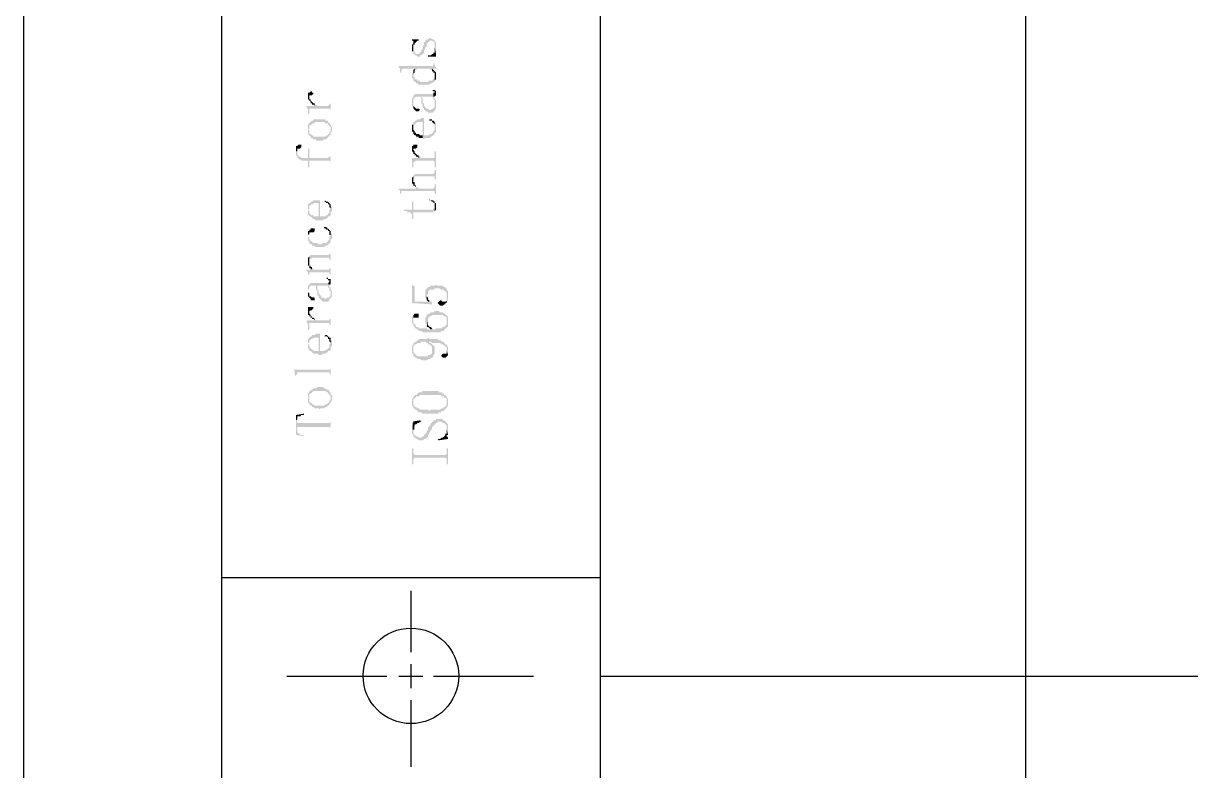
# Model space of a CAD drawing. Header units: millimetres. Extents: x 7018 to 13530, y 4187 to 5692.
# Drawn here: x 7512.01 to 7551.53, y 4643.66 to 4668.98 of the extents above; entities that cross this region are included whole.
import ezdxf

# ---------------------------------------------------------------- set-up
doc = ezdxf.new("R2010")
doc.units = ezdxf.units.MM

msp = doc.modelspace()

# ---------------------------------------------------------------- hatches: boundary and pattern name
at = {"transparency": 33554559}
for points in [[(7525.17, 4668.438), (7525.17, 4668.393), (7525.215, 4668.393), (7525.215, 4667.987), (7525.215, 4668.167), (7525.215, 4668.258), (7525.26, 4668.258), (7525.26, 4668.303), (7525.305, 4668.348), (7525.305, 4668.348), (7525.351, 4668.393), (7525.396, 4668.393), (7525.396, 4668.438)], [(7525.17, 4668.167), (7525.17, 4668.032), (7525.215, 4668.032), (7525.215, 4667.987), (7525.215, 4668.348), (7525.215, 4668.303), (7525.17, 4668.258)], [(7525.215, 4667.987), (7525.215, 4667.942), (7525.26, 4667.942), (7525.26, 4667.897), (7525.305, 4667.897), (7525.351, 4667.851), (7525.441, 4667.851), (7525.441, 4667.897), (7525.486, 4667.897), (7525.531, 4667.942), (7525.531, 4667.942), (7525.576, 4667.987), (7525.576, 4668.077), (7525.621, 4668.122), (7525.621, 4668.167), (7525.667, 4668.212), (7525.667, 4668.303), (7525.712, 4668.303), (7525.712, 4668.348), (7525.757, 4668.348), (7525.757, 4668.393), (7525.847, 4668.393), (7525.892, 4668.348), (7525.937, 4668.348), (7525.937, 4668.303), (7525.937, 4668.167), (7525.982, 4667.942), (7525.982, 4667.987), (7525.982, 4668.077), (7525.982, 4668.258), (7525.982, 4668.348), (7525.937, 4668.348), (7525.937, 4668.393), (7525.937, 4668.393), (7525.892, 4668.438), (7525.847, 4668.438), (7525.802, 4668.483), (7525.757, 4668.483), (7525.712, 4668.438), (7525.667, 4668.438), (7525.621, 4668.393), (7525.621, 4668.348), (7525.576, 4668.348), (7525.576, 4668.258), (7525.531, 4668.212), (7525.531, 4668.122), (7525.486, 4668.077), (7525.486, 4668.032), (7525.441, 4667.987), (7525.441, 4667.987), (7525.396, 4667.942), (7525.305, 4667.942), (7525.26, 4667.987), (7525.26, 4668.032), (7525.215, 4668.032), (7525.215, 4668.167)], [(7525.712, 4667.897), (7525.712, 4667.851), (7525.982, 4667.851), (7525.982, 4667.897), (7525.982, 4667.942), (7525.982, 4667.942), (7525.937, 4668.167), (7525.937, 4668.077), (7525.937, 4667.987), (7525.892, 4667.987), (7525.892, 4667.942), (7525.847, 4667.942), (7525.802, 4667.897), (7525.757, 4667.897)], [(7524.719, 4667.535), (7524.719, 4667.49), (7524.764, 4667.445), (7524.764, 4667.31), (7524.809, 4667.31), (7524.809, 4667.4), (7524.809, 4667.4), (7524.854, 4667.445), (7525.26, 4667.445), (7525.26, 4667.4), (7525.305, 4667.4), (7525.351, 4667.445), (7525.757, 4667.445), (7525.802, 4667.4), (7525.847, 4667.4), (7525.847, 4667.445), (7525.982, 4667.445), (7525.982, 4667.49), (7525.937, 4667.535), (7525.937, 4667.626), (7525.892, 4667.626), (7525.892, 4667.581), (7525.892, 4667.535), (7525.847, 4667.535)], [(7525.17, 4667.22), (7525.17, 4667.129), (7525.215, 4667.084), (7525.215, 4667.039), (7525.26, 4666.994), (7525.305, 4666.994), (7525.305, 4666.949), (7525.351, 4666.949), (7525.396, 4666.904), (7525.757, 4666.904), (7525.802, 4666.949), (7525.847, 4666.949), (7525.892, 4666.994), (7525.937, 4666.994), (7525.937, 4667.22), (7525.937, 4667.129), (7525.892, 4667.084), (7525.892, 4667.084), (7525.847, 4667.039), (7525.757, 4667.039), (7525.712, 4666.994), (7525.441, 4666.994), (7525.441, 4667.039), (7525.351, 4667.039), (7525.351, 4667.084), (7525.26, 4667.084), (7525.26, 4667.174), (7525.215, 4667.174), (7525.215, 4667.355), (7525.215, 4667.31), (7525.17, 4667.31), (7525.17, 4667.265)], [(7525.215, 4667.355), (7525.215, 4667.22), (7525.215, 4667.265), (7525.26, 4667.31), (7525.26, 4667.355), (7525.26, 4667.445), (7525.26, 4667.445), (7525.215, 4667.4)], [(7525.847, 4667.4), (7525.847, 4667.355), (7525.892, 4667.355), (7525.892, 4667.31), (7525.937, 4667.31), (7525.937, 4667.039), (7525.982, 4667.084), (7525.982, 4667.22), (7525.982, 4667.265), (7525.982, 4667.31), (7525.937, 4667.355), (7525.937, 4667.355), (7525.892, 4667.4), (7525.892, 4667.4), (7525.847, 4667.445)], [(7521.65, 4666.497), (7521.65, 4666.407), (7521.65, 4666.407), (7521.695, 4666.362), (7521.695, 4666.497), (7521.695, 4666.543), (7521.785, 4666.543), (7521.83, 4666.588), (7521.83, 4666.633), (7521.785, 4666.633), (7521.785, 4666.678), (7521.74, 4666.678), (7521.695, 4666.633), (7521.65, 4666.633), (7521.65, 4666.543)], [(7525.17, 4666.317), (7525.17, 4666.272), (7525.17, 4666.182), (7525.215, 4666.136), (7525.215, 4666.091), (7525.215, 4666.317), (7525.215, 4666.407), (7525.26, 4666.452), (7525.26, 4666.452), (7525.305, 4666.497), (7525.486, 4666.497), (7525.486, 4666.272), (7525.486, 4666.497), (7525.847, 4666.497), (7525.892, 4666.452), (7525.892, 4666.407), (7525.892, 4666.407), (7525.937, 4666.362), (7525.937, 4666.317), (7525.937, 4666.227), (7525.937, 4666.407), (7525.937, 4666.452), (7525.892, 4666.497), (7525.892, 4666.588), (7525.26, 4666.588), (7525.26, 4666.543), (7525.215, 4666.543), (7525.215, 4666.452), (7525.17, 4666.452), (7525.17, 4666.362)], [(7525.802, 4666.723), (7525.847, 4666.723), (7525.892, 4666.678), (7525.937, 4666.678), (7525.937, 4666.497), (7525.982, 4666.543), (7525.982, 4666.633), (7525.982, 4666.678), (7525.937, 4666.723), (7525.847, 4666.723)], [(7525.892, 4666.588), (7525.892, 4666.497), (7525.937, 4666.497), (7525.937, 4666.633), (7525.892, 4666.633)], [(7521.605, 4666.182), (7521.605, 4666.091), (7521.65, 4666.091), (7521.65, 4666.001), (7521.65, 4665.911), (7521.695, 4665.911), (7521.695, 4666.046), (7521.695, 4666.091), (7522.372, 4666.091), (7522.417, 4666.046), (7522.417, 4665.911), (7522.417, 4666.407), (7522.417, 4666.272), (7522.417, 4666.272), (7522.372, 4666.227), (7522.372, 4666.227), (7522.327, 4666.182), (7521.966, 4666.182), (7521.921, 4666.227), (7521.875, 4666.227), (7521.875, 4666.182)], [(7521.695, 4666.362), (7521.695, 4666.362), (7521.74, 4666.317), (7521.74, 4666.272), (7521.785, 4666.272), (7521.785, 4666.227), (7521.83, 4666.227), (7521.875, 4666.182), (7521.875, 4666.272), (7521.83, 4666.272), (7521.785, 4666.317), (7521.785, 4666.317), (7521.74, 4666.362), (7521.74, 4666.407), (7521.695, 4666.407), (7521.695, 4666.497)], [(7525.215, 4666.091), (7525.215, 4666.091), (7525.26, 4666.046), (7525.26, 4666.046), (7525.305, 4666.001), (7525.396, 4666.001), (7525.441, 4666.046), (7525.396, 4666.091), (7525.305, 4666.091), (7525.26, 4666.136), (7525.26, 4666.136), (7525.215, 4666.182), (7525.215, 4666.317)], [(7525.486, 4666.272), (7525.531, 4666.227), (7525.531, 4666.136), (7525.531, 4666.136), (7525.576, 4666.091), (7525.576, 4666.046), (7525.621, 4666.046), (7525.621, 4666.001), (7525.667, 4666.001), (7525.712, 4665.956), (7525.892, 4665.956), (7525.892, 4666.001), (7525.937, 4666.001), (7525.937, 4666.046), (7525.982, 4666.091), (7525.982, 4666.227), (7525.982, 4666.317), (7525.982, 4666.362), (7525.982, 4666.362), (7525.937, 4666.407), (7525.937, 4666.136), (7525.937, 4666.136), (7525.892, 4666.091), (7525.847, 4666.091), (7525.802, 4666.046), (7525.757, 4666.046), (7525.712, 4666.091), (7525.667, 4666.091), (7525.621, 4666.136), (7525.621, 4666.136), (7525.576, 4666.182), (7525.576, 4666.272), (7525.531, 4666.272), (7525.531, 4666.452), (7525.486, 4666.497)], [(7521.65, 4665.55), (7521.65, 4665.369), (7521.65, 4665.369), (7521.695, 4665.414), (7521.695, 4665.459), (7521.695, 4665.505), (7521.74, 4665.55), (7521.785, 4665.55), (7521.785, 4665.595), (7521.875, 4665.595), (7521.875, 4665.64), (7522.191, 4665.64), (7522.236, 4665.595), (7522.327, 4665.595), (7522.327, 4665.55), (7522.327, 4665.55), (7522.372, 4665.505), (7522.372, 4665.505), (7522.417, 4665.459), (7522.417, 4665.189), (7522.417, 4665.279), (7522.462, 4665.324), (7522.462, 4665.414), (7522.462, 4665.459), (7522.417, 4665.505), (7522.417, 4665.55), (7522.417, 4665.55), (7522.372, 4665.595), (7522.372, 4665.595), (7522.327, 4665.64), (7522.327, 4665.685), (7522.236, 4665.685), (7522.236, 4665.73), (7521.83, 4665.73), (7521.83, 4665.685), (7521.785, 4665.685), (7521.74, 4665.64), (7521.74, 4665.64), (7521.695, 4665.595), (7521.695, 4665.595)], [(7525.215, 4665.55), (7525.215, 4665.459), (7525.215, 4665.505), (7525.215, 4665.505), (7525.26, 4665.55), (7525.26, 4665.55), (7525.305, 4665.595), (7525.305, 4665.595), (7525.351, 4665.64), (7525.531, 4665.64), (7525.531, 4665.098), (7525.576, 4665.053), (7525.576, 4665.053), (7525.621, 4665.098), (7525.802, 4665.098), (7525.802, 4665.143), (7525.847, 4665.143), (7525.892, 4665.189), (7525.892, 4665.189), (7525.937, 4665.234), (7525.937, 4665.279), (7525.982, 4665.279), (7525.982, 4665.459), (7525.982, 4665.55), (7525.982, 4665.595), (7525.937, 4665.64), (7525.937, 4665.459), (7525.937, 4665.369), (7525.937, 4665.369), (7525.892, 4665.324), (7525.892, 4665.279), (7525.847, 4665.279), (7525.847, 4665.234), (7525.757, 4665.234), (7525.757, 4665.189), (7525.576, 4665.189), (7525.576, 4665.775), (7525.486, 4665.775), (7525.441, 4665.73), (7525.351, 4665.73), (7525.305, 4665.685), (7525.26, 4665.685), (7525.26, 4665.64), (7525.215, 4665.64), (7525.215, 4665.595)], [(7525.757, 4665.73), (7525.757, 4665.685), (7525.847, 4665.685), (7525.847, 4665.64), (7525.892, 4665.595), (7525.892, 4665.595), (7525.937, 4665.55), (7525.937, 4665.459), (7525.937, 4665.64), (7525.937, 4665.64), (7525.892, 4665.685), (7525.847, 4665.685), (7525.847, 4665.73)], [(7521.65, 4665.369), (7521.65, 4665.234), (7521.65, 4665.234), (7521.695, 4665.189), (7521.695, 4665.189), (7521.74, 4665.143), (7521.74, 4665.098), (7521.785, 4665.098), (7521.83, 4665.053), (7521.921, 4665.053), (7521.921, 4665.008), (7522.146, 4665.008), (7522.191, 4665.053), (7522.282, 4665.053), (7522.282, 4665.098), (7522.327, 4665.098), (7522.327, 4665.143), (7522.372, 4665.143), (7522.372, 4665.189), (7522.417, 4665.189), (7522.417, 4665.369), (7522.417, 4665.324), (7522.372, 4665.279), (7522.372, 4665.234), (7522.327, 4665.234), (7522.327, 4665.189), (7522.282, 4665.189), (7522.236, 4665.143), (7521.83, 4665.143), (7521.83, 4665.189), (7521.785, 4665.189), (7521.74, 4665.234), (7521.695, 4665.234), (7521.695, 4665.369), (7521.65, 4665.369), (7521.65, 4665.55), (7521.65, 4665.505), (7521.65, 4665.414)], [(7525.17, 4665.414), (7525.17, 4665.324), (7525.215, 4665.279), (7525.215, 4665.234), (7525.26, 4665.189), (7525.305, 4665.189), (7525.305, 4665.143), (7525.396, 4665.143), (7525.396, 4665.098), (7525.531, 4665.098), (7525.531, 4665.189), (7525.441, 4665.189), (7525.396, 4665.234), (7525.305, 4665.234), (7525.305, 4665.279), (7525.26, 4665.279), (7525.26, 4665.324), (7525.26, 4665.324), (7525.215, 4665.369), (7525.215, 4665.55), (7525.17, 4665.55), (7525.17, 4665.459)], [(7521.244, 4664.828), (7521.244, 4664.647), (7521.289, 4664.647), (7521.289, 4664.737), (7521.379, 4664.737), (7521.424, 4664.782), (7521.424, 4664.873), (7521.334, 4664.873), (7521.289, 4664.828)], [(7521.244, 4664.647), (7521.244, 4664.512), (7521.244, 4664.512), (7521.289, 4664.466), (7521.289, 4664.421), (7521.334, 4664.421), (7521.334, 4664.376), (7521.379, 4664.376), (7521.424, 4664.331), (7521.65, 4664.331), (7521.65, 4664.105), (7521.695, 4664.105), (7521.695, 4664.331), (7522.372, 4664.331), (7522.417, 4664.286), (7522.417, 4664.151), (7522.417, 4664.692), (7522.417, 4664.466), (7522.372, 4664.466), (7522.327, 4664.421), (7521.695, 4664.421), (7521.695, 4664.737), (7521.65, 4664.737), (7521.65, 4664.421), (7521.424, 4664.421), (7521.379, 4664.466), (7521.334, 4664.466), (7521.334, 4664.512), (7521.289, 4664.512), (7521.289, 4664.602), (7521.244, 4664.647), (7521.244, 4664.828), (7521.244, 4664.737), (7521.244, 4664.692)], [(7525.17, 4664.737), (7525.17, 4664.647), (7525.17, 4664.647), (7525.215, 4664.602), (7525.215, 4664.557), (7525.215, 4664.737), (7525.305, 4664.737), (7525.351, 4664.782), (7525.351, 4664.828), (7525.351, 4664.873), (7525.215, 4664.873), (7525.215, 4664.828), (7525.17, 4664.828), (7525.17, 4664.782)], [(7525.17, 4664.421), (7525.17, 4664.376), (7525.17, 4664.286), (7525.17, 4664.105), (7525.215, 4664.105), (7525.215, 4664.286), (7525.26, 4664.286), (7525.305, 4664.331), (7525.892, 4664.331), (7525.937, 4664.286), (7525.937, 4664.105), (7525.982, 4664.105), (7525.982, 4664.647), (7525.937, 4664.647), (7525.937, 4664.466), (7525.937, 4664.421), (7525.486, 4664.421), (7525.441, 4664.466), (7525.396, 4664.421)], [(7525.215, 4664.557), (7525.26, 4664.557), (7525.26, 4664.512), (7525.305, 4664.512), (7525.305, 4664.466), (7525.351, 4664.466), (7525.396, 4664.421), (7525.396, 4664.421), (7525.441, 4664.466), (7525.396, 4664.466), (7525.396, 4664.512), (7525.351, 4664.512), (7525.305, 4664.557), (7525.305, 4664.557), (7525.26, 4664.602), (7525.26, 4664.647), (7525.215, 4664.692), (7525.215, 4664.692)], [(7525.17, 4663.654), (7525.17, 4663.564), (7525.215, 4663.519), (7525.215, 4663.474), (7525.26, 4663.474), (7525.305, 4663.428), (7525.305, 4663.383), (7525.305, 4663.474), (7525.26, 4663.519), (7525.26, 4663.609), (7525.215, 4663.609), (7525.215, 4663.835), (7525.215, 4663.79), (7525.17, 4663.744), (7525.17, 4663.699)], [(7525.215, 4663.835), (7525.215, 4663.654), (7525.215, 4663.699), (7525.26, 4663.744), (7525.26, 4663.79), (7525.937, 4663.79), (7525.937, 4663.699), (7525.982, 4663.699), (7525.982, 4664.015), (7525.937, 4664.015), (7525.937, 4663.925), (7525.937, 4663.925), (7525.892, 4663.88), (7525.26, 4663.88), (7525.26, 4663.835)], [(7524.719, 4663.383), (7524.719, 4663.338), (7524.764, 4663.338), (7524.764, 4663.293), (7524.764, 4663.203), (7524.809, 4663.203), (7524.809, 4663.248), (7524.809, 4663.293), (7525.937, 4663.293), (7525.937, 4663.203), (7525.982, 4663.203), (7525.982, 4663.519), (7525.937, 4663.519), (7525.937, 4663.428), (7525.937, 4663.428), (7525.892, 4663.383), (7525.396, 4663.383), (7525.351, 4663.428), (7525.305, 4663.428), (7525.305, 4663.383)], [(7521.65, 4662.797), (7521.65, 4662.661), (7521.65, 4662.661), (7521.695, 4662.706), (7521.695, 4662.797), (7521.74, 4662.797), (7521.74, 4662.842), (7521.83, 4662.842), (7521.83, 4662.887), (7522.011, 4662.887), (7522.011, 4662.3), (7522.146, 4662.3), (7522.191, 4662.345), (7522.282, 4662.345), (7522.282, 4662.39), (7522.327, 4662.39), (7522.327, 4662.436), (7522.372, 4662.436), (7522.417, 4662.481), (7522.417, 4662.526), (7522.417, 4662.571), (7522.462, 4662.616), (7522.462, 4662.661), (7522.462, 4662.751), (7522.462, 4662.751), (7522.417, 4662.797), (7522.417, 4662.842), (7522.417, 4662.706), (7522.417, 4662.706), (7522.372, 4662.661), (7522.372, 4662.571), (7522.372, 4662.571), (7522.327, 4662.526), (7522.327, 4662.481), (7522.282, 4662.481), (7522.236, 4662.436), (7522.056, 4662.436), (7522.056, 4662.977), (7521.83, 4662.977), (7521.785, 4662.932), (7521.74, 4662.932), (7521.74, 4662.887), (7521.695, 4662.887), (7521.65, 4662.842)], [(7522.191, 4662.932), (7522.236, 4662.932), (7522.282, 4662.887), (7522.327, 4662.887), (7522.327, 4662.842), (7522.372, 4662.842), (7522.372, 4662.751), (7522.372, 4662.751), (7522.417, 4662.706), (7522.417, 4662.842), (7522.372, 4662.887), (7522.327, 4662.932), (7522.282, 4662.932), (7522.236, 4662.977), (7522.236, 4662.977)], [(7525.757, 4662.977), (7525.802, 4662.977), (7525.847, 4662.932), (7525.892, 4662.932), (7525.892, 4662.887), (7525.937, 4662.887), (7525.937, 4662.616), (7525.982, 4662.661), (7525.982, 4662.751), (7525.982, 4662.797), (7525.982, 4662.887), (7525.937, 4662.887), (7525.937, 4662.932), (7525.937, 4662.932), (7525.892, 4662.977), (7525.802, 4662.977), (7525.757, 4663.022)], [(7521.65, 4662.661), (7521.65, 4662.616), (7521.65, 4662.481), (7521.695, 4662.481), (7521.695, 4662.436), (7521.74, 4662.436), (7521.785, 4662.39), (7521.785, 4662.39), (7521.83, 4662.345), (7521.875, 4662.345), (7521.921, 4662.3), (7522.011, 4662.3), (7522.011, 4662.436), (7521.83, 4662.436), (7521.83, 4662.481), (7521.74, 4662.481), (7521.74, 4662.526), (7521.695, 4662.526), (7521.695, 4662.616), (7521.695, 4662.616), (7521.65, 4662.661), (7521.65, 4662.797), (7521.65, 4662.751), (7521.65, 4662.706)], [(7524.899, 4662.661), (7524.899, 4662.616), (7524.99, 4662.616), (7525.035, 4662.571), (7525.125, 4662.571), (7525.125, 4662.526), (7525.17, 4662.526), (7525.17, 4662.345), (7525.215, 4662.345), (7525.215, 4662.571), (7525.892, 4662.571), (7525.892, 4662.616), (7525.937, 4662.616), (7525.937, 4662.797), (7525.937, 4662.706), (7525.892, 4662.706), (7525.892, 4662.661), (7525.215, 4662.661), (7525.215, 4662.932), (7525.17, 4662.932), (7525.17, 4662.661)], [(7521.65, 4661.759), (7521.65, 4661.623), (7521.65, 4661.804), (7521.695, 4661.849), (7521.695, 4661.894), (7521.83, 4661.894), (7521.875, 4661.939), (7521.875, 4661.984), (7521.875, 4662.029), (7521.74, 4662.029), (7521.74, 4661.984), (7521.695, 4661.984), (7521.695, 4661.939), (7521.65, 4661.939), (7521.65, 4661.804)], [(7521.65, 4661.623), (7521.695, 4661.578), (7521.695, 4661.533), (7521.695, 4661.533), (7521.74, 4661.488), (7521.785, 4661.488), (7521.785, 4661.443), (7521.875, 4661.443), (7521.875, 4661.398), (7522.191, 4661.398), (7522.236, 4661.443), (7522.282, 4661.443), (7522.327, 4661.488), (7522.372, 4661.488), (7522.372, 4661.533), (7522.417, 4661.578), (7522.417, 4661.668), (7522.462, 4661.668), (7522.462, 4661.804), (7522.462, 4661.849), (7522.417, 4661.894), (7522.417, 4661.939), (7522.417, 4661.804), (7522.417, 4661.804), (7522.372, 4661.759), (7522.372, 4661.623), (7522.327, 4661.623), (7522.327, 4661.578), (7522.282, 4661.578), (7522.282, 4661.533), (7522.146, 4661.533), (7522.101, 4661.488), (7522.011, 4661.488), (7521.966, 4661.533), (7521.83, 4661.533), (7521.785, 4661.578), (7521.785, 4661.578), (7521.74, 4661.623), (7521.695, 4661.623), (7521.695, 4661.713), (7521.695, 4661.713), (7521.65, 4661.759)], [(7522.191, 4662.029), (7522.236, 4662.029), (7522.282, 4661.984), (7522.327, 4661.984), (7522.327, 4661.939), (7522.372, 4661.939), (7522.372, 4661.804), (7522.417, 4661.804), (7522.417, 4661.939), (7522.372, 4661.984), (7522.372, 4661.984), (7522.327, 4662.029), (7522.282, 4662.029), (7522.282, 4662.074), (7522.191, 4662.074)], [(7521.65, 4660.901), (7521.65, 4660.811), (7521.65, 4660.766), (7521.695, 4660.766), (7521.695, 4660.675), (7521.74, 4660.675), (7521.785, 4660.63), (7521.785, 4660.721), (7521.74, 4660.721), (7521.74, 4660.766), (7521.695, 4660.766), (7521.695, 4661.082), (7521.65, 4661.036), (7521.65, 4660.991), (7521.65, 4660.946)], [(7521.695, 4661.082), (7521.695, 4660.901), (7521.695, 4660.991), (7521.74, 4660.991), (7521.785, 4661.036), (7522.372, 4661.036), (7522.372, 4660.991), (7522.417, 4660.946), (7522.417, 4661.217), (7522.417, 4661.172), (7522.372, 4661.172), (7522.372, 4661.127), (7521.74, 4661.127), (7521.695, 4661.082)], [(7521.605, 4660.63), (7521.605, 4660.585), (7521.65, 4660.54), (7521.65, 4660.45), (7521.695, 4660.45), (7521.695, 4660.54), (7522.372, 4660.54), (7522.372, 4660.495), (7522.417, 4660.45), (7522.417, 4660.721), (7522.417, 4660.675), (7522.372, 4660.675), (7522.372, 4660.63), (7521.83, 4660.63), (7521.83, 4660.675), (7521.785, 4660.675), (7521.785, 4660.63)], [(7522.282, 4660.359), (7522.282, 4660.314), (7522.327, 4660.314), (7522.327, 4660.269), (7522.372, 4660.269), (7522.372, 4660.134), (7522.417, 4660.134), (7522.417, 4660.269), (7522.417, 4660.314), (7522.327, 4660.314), (7522.327, 4660.359)], [(7522.327, 4660.179), (7522.372, 4660.089), (7522.372, 4660.224), (7522.372, 4660.224)], [(7521.65, 4659.908), (7521.65, 4659.863), (7521.65, 4659.728), (7521.65, 4659.953), (7521.695, 4659.998), (7521.695, 4660.044), (7521.695, 4660.044), (7521.74, 4660.089), (7521.921, 4660.089), (7521.921, 4659.953), (7521.966, 4659.908), (7521.966, 4659.863), (7521.966, 4660.089), (7522.327, 4660.089), (7522.327, 4660.044), (7522.372, 4659.998), (7522.372, 4659.908), (7522.417, 4659.908), (7522.417, 4659.818), (7522.417, 4660.044), (7522.372, 4660.044), (7522.372, 4660.089), (7522.327, 4660.179), (7521.74, 4660.179), (7521.695, 4660.134), (7521.695, 4660.134), (7521.65, 4660.089), (7521.65, 4660.044), (7521.65, 4659.953)], [(7521.65, 4659.728), (7521.695, 4659.682), (7521.695, 4659.682), (7521.74, 4659.637), (7521.74, 4659.592), (7521.875, 4659.592), (7521.875, 4659.682), (7521.83, 4659.682), (7521.83, 4659.728), (7521.785, 4659.682), (7521.785, 4659.682), (7521.74, 4659.728), (7521.695, 4659.728), (7521.695, 4659.773), (7521.695, 4659.818), (7521.65, 4659.863), (7521.65, 4659.908)], [(7521.966, 4659.863), (7521.966, 4659.773), (7522.011, 4659.728), (7522.011, 4659.682), (7522.011, 4659.682), (7522.056, 4659.637), (7522.056, 4659.637), (7522.101, 4659.592), (7522.101, 4659.592), (7522.146, 4659.547), (7522.327, 4659.547), (7522.372, 4659.592), (7522.372, 4659.637), (7522.417, 4659.637), (7522.417, 4659.682), (7522.417, 4659.682), (7522.462, 4659.728), (7522.462, 4659.818), (7522.462, 4659.908), (7522.417, 4659.953), (7522.417, 4659.998), (7522.417, 4659.728), (7522.372, 4659.728), (7522.372, 4659.682), (7522.282, 4659.682), (7522.236, 4659.637), (7522.191, 4659.682), (7522.101, 4659.682), (7522.101, 4659.728), (7522.056, 4659.773), (7522.056, 4659.773), (7522.011, 4659.818), (7522.011, 4659.863), (7522.011, 4659.908), (7521.966, 4659.953), (7521.966, 4660.089)], [(7525.17, 4660.089), (7525.17, 4659.502), (7525.847, 4659.457), (7525.847, 4659.547), (7525.802, 4659.547), (7525.757, 4659.592), (7525.757, 4659.547), (7525.26, 4659.547), (7525.26, 4660.089)], [(7525.621, 4659.818), (7525.621, 4659.682), (7525.621, 4659.682), (7525.667, 4659.637), (7525.667, 4659.592), (7525.667, 4659.773), (7525.667, 4659.773), (7525.712, 4659.818), (7525.712, 4659.908), (7525.757, 4659.908), (7525.757, 4659.953), (7525.892, 4659.953), (7525.937, 4659.998), (7526.118, 4659.998), (7526.163, 4659.953), (7526.253, 4659.953), (7526.253, 4659.908), (7526.298, 4659.908), (7526.343, 4659.863), (7526.343, 4659.592), (7526.389, 4659.592), (7526.389, 4659.728), (7526.389, 4659.908), (7526.389, 4659.908), (7526.343, 4659.953), (7526.343, 4659.998), (7526.298, 4659.998), (7526.298, 4660.044), (7526.253, 4660.044), (7526.208, 4660.089), (7526.028, 4660.089), (7525.982, 4660.134), (7525.982, 4660.134), (7525.937, 4660.089), (7525.802, 4660.089), (7525.757, 4660.044), (7525.712, 4660.044), (7525.667, 4659.998), (7525.667, 4659.953), (7525.621, 4659.953), (7525.621, 4659.863), (7525.621, 4659.863)], [(7525.667, 4659.592), (7525.667, 4659.592), (7525.712, 4659.547), (7525.757, 4659.547), (7525.757, 4659.592), (7525.757, 4659.592), (7525.712, 4659.637), (7525.712, 4659.682), (7525.712, 4659.682), (7525.667, 4659.728), (7525.667, 4659.773)], [(7526.028, 4659.502), (7526.028, 4659.502), (7526.073, 4659.457), (7526.073, 4659.457), (7526.118, 4659.412), (7526.208, 4659.412), (7526.253, 4659.457), (7526.298, 4659.457), (7526.298, 4659.502), (7526.343, 4659.502), (7526.343, 4659.728), (7526.343, 4659.592), (7526.343, 4659.592), (7526.298, 4659.547), (7526.208, 4659.547), (7526.163, 4659.592), (7526.118, 4659.592), (7526.073, 4659.547), (7526.073, 4659.547)], [(7521.605, 4658.915), (7521.605, 4658.825), (7521.65, 4658.78), (7521.65, 4658.69), (7521.65, 4658.599), (7521.695, 4658.599), (7521.695, 4658.825), (7522.372, 4658.825), (7522.372, 4658.78), (7522.417, 4658.735), (7522.417, 4658.599), (7522.417, 4659.141), (7522.417, 4658.96), (7522.372, 4658.96), (7522.372, 4658.915), (7521.921, 4658.915), (7521.875, 4658.96), (7521.875, 4658.915)], [(7521.65, 4659.231), (7521.65, 4659.096), (7521.695, 4659.096), (7521.695, 4659.231), (7521.695, 4659.231), (7521.74, 4659.276), (7521.74, 4659.231), (7521.785, 4659.276), (7521.785, 4659.276), (7521.83, 4659.321), (7521.83, 4659.367), (7521.65, 4659.367), (7521.65, 4659.276)], [(7521.695, 4659.096), (7521.695, 4659.051), (7521.74, 4659.051), (7521.74, 4659.005), (7521.785, 4659.005), (7521.785, 4658.96), (7521.83, 4658.96), (7521.875, 4658.915), (7521.875, 4658.96), (7521.875, 4658.96), (7521.83, 4659.005), (7521.785, 4659.005), (7521.785, 4659.051), (7521.74, 4659.051), (7521.74, 4659.096), (7521.74, 4659.096), (7521.695, 4659.141), (7521.695, 4659.186), (7521.695, 4659.186)], [(7525.17, 4658.915), (7525.17, 4658.825), (7525.17, 4658.825), (7525.215, 4658.78), (7525.215, 4658.735), (7525.215, 4658.735), (7525.26, 4658.69), (7525.26, 4658.644), (7525.305, 4658.644), (7525.351, 4658.599), (7525.396, 4658.599), (7525.396, 4658.554), (7525.486, 4658.554), (7525.531, 4658.509), (7526.118, 4658.509), (7526.163, 4658.554), (7526.253, 4658.554), (7526.253, 4658.599), (7526.253, 4658.599), (7526.298, 4658.644), (7526.343, 4658.644), (7526.343, 4658.69), (7526.389, 4658.69), (7526.343, 4658.87), (7526.343, 4658.78), (7526.343, 4658.78), (7526.298, 4658.735), (7526.298, 4658.735), (7526.253, 4658.69), (7526.208, 4658.69), (7526.163, 4658.644), (7525.982, 4658.644), (7525.937, 4658.599), (7525.892, 4658.599), (7525.847, 4658.644), (7525.847, 4658.644), (7525.802, 4658.599), (7525.712, 4658.599), (7525.667, 4658.644), (7525.396, 4658.644), (7525.396, 4658.69), (7525.305, 4658.69), (7525.305, 4658.735), (7525.26, 4658.78), (7525.26, 4658.78), (7525.215, 4658.825), (7525.215, 4658.87), (7525.215, 4659.051), (7525.17, 4659.051), (7525.17, 4658.96)], [(7525.215, 4659.051), (7525.215, 4658.915), (7525.215, 4659.005), (7525.396, 4659.005), (7525.396, 4659.096), (7525.396, 4659.141), (7525.26, 4659.141), (7525.215, 4659.096)], [(7525.621, 4658.915), (7525.621, 4658.825), (7525.621, 4658.825), (7525.667, 4658.78), (7525.667, 4658.735), (7525.667, 4658.69), (7525.712, 4658.915), (7525.712, 4659.005), (7525.757, 4659.005), (7525.757, 4659.051), (7525.802, 4659.051), (7525.847, 4659.096), (7526.208, 4659.096), (7526.253, 4659.051), (7526.298, 4659.051), (7526.343, 4659.005), (7526.343, 4658.87), (7526.389, 4658.69), (7526.389, 4658.78), (7526.389, 4658.915), (7526.389, 4659.051), (7526.343, 4659.051), (7526.343, 4659.096), (7526.298, 4659.096), (7526.298, 4659.141), (7526.253, 4659.141), (7526.208, 4659.186), (7526.118, 4659.186), (7526.073, 4659.231), (7525.937, 4659.231), (7525.892, 4659.186), (7525.802, 4659.186), (7525.757, 4659.141), (7525.712, 4659.141), (7525.667, 4659.096), (7525.667, 4659.051), (7525.667, 4659.051), (7525.621, 4659.005)], [(7525.667, 4658.69), (7525.712, 4658.69), (7525.757, 4658.644), (7525.757, 4658.644), (7525.802, 4658.599), (7525.847, 4658.644), (7525.802, 4658.69), (7525.757, 4658.69), (7525.757, 4658.735), (7525.712, 4658.735), (7525.712, 4658.78), (7525.712, 4658.915)], [(7521.65, 4658.238), (7521.65, 4658.103), (7521.65, 4658.148), (7521.695, 4658.148), (7521.695, 4658.238), (7521.74, 4658.238), (7521.74, 4658.283), (7521.785, 4658.283), (7521.83, 4658.329), (7522.011, 4658.329), (7522.011, 4657.742), (7522.101, 4657.742), (7522.146, 4657.787), (7522.236, 4657.787), (7522.282, 4657.832), (7522.327, 4657.832), (7522.327, 4657.877), (7522.372, 4657.877), (7522.417, 4657.922), (7522.417, 4657.967), (7522.417, 4658.013), (7522.462, 4658.058), (7522.462, 4658.148), (7522.462, 4658.238), (7522.417, 4658.238), (7522.417, 4658.329), (7522.417, 4658.148), (7522.417, 4658.148), (7522.372, 4658.103), (7522.372, 4658.013), (7522.372, 4658.013), (7522.327, 4657.967), (7522.327, 4657.967), (7522.282, 4657.922), (7522.236, 4657.922), (7522.191, 4657.877), (7522.056, 4657.877), (7522.056, 4658.464), (7521.921, 4658.464), (7521.875, 4658.419), (7521.785, 4658.419), (7521.785, 4658.374), (7521.74, 4658.374), (7521.695, 4658.329), (7521.695, 4658.329), (7521.65, 4658.283)], [(7521.65, 4658.103), (7521.65, 4657.967), (7521.65, 4657.967), (7521.695, 4657.922), (7521.695, 4657.877), (7521.74, 4657.877), (7521.785, 4657.832), (7521.785, 4657.832), (7521.83, 4657.787), (7521.966, 4657.787), (7522.011, 4657.742), (7522.011, 4657.877), (7521.83, 4657.877), (7521.83, 4657.922), (7521.785, 4657.922), (7521.74, 4657.967), (7521.74, 4657.967), (7521.695, 4658.013), (7521.695, 4658.103), (7521.65, 4658.103), (7521.65, 4658.238), (7521.65, 4658.148)], [(7522.191, 4658.374), (7522.282, 4658.374), (7522.327, 4658.329), (7522.327, 4658.283), (7522.372, 4658.283), (7522.372, 4658.238), (7522.372, 4658.193), (7522.417, 4658.148), (7522.417, 4658.329), (7522.372, 4658.329), (7522.327, 4658.374), (7522.327, 4658.374), (7522.282, 4658.419), (7522.236, 4658.419)], [(7525.215, 4658.103), (7525.215, 4657.922), (7525.215, 4657.967), (7525.215, 4658.058), (7525.26, 4658.058), (7525.26, 4658.103), (7525.305, 4658.103), (7525.351, 4658.148), (7525.441, 4658.148), (7525.486, 4658.193), (7525.621, 4658.193), (7525.667, 4658.148), (7525.712, 4658.148), (7525.712, 4658.103), (7525.757, 4658.193), (7525.802, 4658.193), (7525.847, 4658.148), (7526.118, 4658.148), (7526.163, 4658.103), (7526.208, 4658.103), (7526.253, 4658.058), (7526.298, 4658.058), (7526.298, 4658.013), (7526.343, 4658.013), (7526.343, 4657.877), (7526.343, 4657.877), (7526.389, 4657.742), (7526.389, 4657.877), (7526.389, 4657.967), (7526.389, 4658.013), (7526.343, 4658.058), (7526.343, 4658.103), (7526.298, 4658.103), (7526.253, 4658.148), (7526.253, 4658.193), (7526.163, 4658.193), (7526.163, 4658.238), (7526.073, 4658.238), (7526.028, 4658.283), (7525.757, 4658.283), (7525.712, 4658.329), (7525.667, 4658.283), (7525.396, 4658.283), (7525.396, 4658.238), (7525.351, 4658.238), (7525.305, 4658.193), (7525.26, 4658.193), (7525.26, 4658.148), (7525.215, 4658.148)], [(7525.17, 4657.922), (7525.17, 4657.787), (7525.215, 4657.787), (7525.215, 4657.697), (7525.26, 4657.697), (7525.26, 4657.652), (7525.305, 4657.652), (7525.351, 4657.606), (7525.441, 4657.606), (7525.486, 4657.561), (7525.667, 4657.561), (7525.712, 4657.606), (7525.802, 4657.606), (7525.802, 4657.652), (7525.847, 4657.652), (7525.892, 4657.697), (7525.847, 4657.922), (7525.847, 4657.877), (7525.847, 4657.787), (7525.802, 4657.787), (7525.802, 4657.742), (7525.712, 4657.742), (7525.712, 4657.697), (7525.351, 4657.697), (7525.305, 4657.742), (7525.305, 4657.742), (7525.26, 4657.787), (7525.26, 4657.787), (7525.215, 4657.832), (7525.215, 4658.103), (7525.17, 4658.058), (7525.17, 4657.967)], [(7525.712, 4658.103), (7525.757, 4658.103), (7525.802, 4658.058), (7525.847, 4658.013), (7525.847, 4657.922), (7525.847, 4657.922), (7525.892, 4657.697), (7525.892, 4657.742), (7525.892, 4657.742), (7525.937, 4657.787), (7525.937, 4657.832), (7525.937, 4657.922), (7525.937, 4658.013), (7525.892, 4658.058), (7525.892, 4658.058), (7525.847, 4658.103), (7525.847, 4658.103), (7525.802, 4658.148), (7525.757, 4658.148), (7525.757, 4658.193)], [(7526.163, 4657.697), (7526.163, 4657.697), (7526.208, 4657.652), (7526.298, 4657.652), (7526.343, 4657.697), (7526.343, 4657.697), (7526.389, 4657.742), (7526.343, 4657.877), (7526.343, 4657.787), (7526.208, 4657.787), (7526.163, 4657.742)], [(7521.153, 4657.245), (7521.153, 4657.245), (7521.198, 4657.2), (7521.198, 4657.11), (7521.198, 4657.065), (7521.244, 4657.02), (7521.244, 4656.929), (7521.244, 4657.065), (7521.289, 4657.11), (7521.289, 4657.155), (7522.372, 4657.155), (7522.372, 4657.11), (7522.372, 4657.11), (7522.417, 4657.065), (7522.417, 4656.929), (7522.417, 4657.471), (7522.417, 4657.29), (7522.417, 4657.29), (7522.372, 4657.245), (7522.327, 4657.245)], [(7521.65, 4656.433), (7521.65, 4656.298), (7521.695, 4656.298), (7521.695, 4656.433), (7521.74, 4656.433), (7521.785, 4656.478), (7521.785, 4656.478), (7521.83, 4656.523), (7522.236, 4656.523), (7522.282, 4656.478), (7522.327, 4656.478), (7522.327, 4656.433), (7522.372, 4656.433), (7522.372, 4656.388), (7522.417, 4656.343), (7522.417, 4656.298), (7522.417, 4656.117), (7522.417, 4656.162), (7522.417, 4656.162), (7522.462, 4656.207), (7522.462, 4656.298), (7522.462, 4656.388), (7522.417, 4656.388), (7522.417, 4656.478), (7522.372, 4656.478), (7522.372, 4656.523), (7522.327, 4656.568), (7522.282, 4656.568), (7522.236, 4656.613), (7522.191, 4656.613), (7522.146, 4656.659), (7521.966, 4656.659), (7521.921, 4656.613), (7521.83, 4656.613), (7521.785, 4656.568), (7521.74, 4656.568), (7521.74, 4656.523), (7521.695, 4656.523), (7521.695, 4656.478)], [(7521.65, 4656.298), (7521.65, 4656.207), (7521.65, 4656.117), (7521.695, 4656.117), (7521.695, 4656.072), (7521.74, 4656.027), (7521.785, 4656.027), (7521.785, 4655.982), (7521.83, 4655.982), (7521.875, 4655.937), (7522.011, 4655.937), (7522.056, 4655.891), (7522.056, 4655.937), (7522.191, 4655.937), (7522.236, 4655.982), (7522.282, 4655.982), (7522.327, 4656.027), (7522.327, 4656.027), (7522.372, 4656.072), (7522.372, 4656.072), (7522.417, 4656.117), (7522.417, 4656.298), (7522.417, 4656.207), (7522.372, 4656.207), (7522.372, 4656.162), (7522.327, 4656.117), (7522.327, 4656.117), (7522.282, 4656.072), (7522.236, 4656.072), (7522.191, 4656.027), (7521.875, 4656.027), (7521.83, 4656.072), (7521.785, 4656.072), (7521.785, 4656.117), (7521.74, 4656.117), (7521.695, 4656.162), (7521.695, 4656.207), (7521.695, 4656.252), (7521.65, 4656.298), (7521.65, 4656.433), (7521.65, 4656.343), (7521.65, 4656.343)], [(7525.17, 4656.117), (7525.17, 4656.027), (7525.17, 4656.027), (7525.215, 4655.982), (7525.215, 4655.937), (7525.26, 4655.937), (7525.26, 4655.891), (7525.305, 4655.891), (7525.351, 4655.846), (7525.351, 4655.846), (7525.396, 4655.801), (7525.486, 4655.801), (7525.531, 4655.756), (7526.073, 4655.756), (7526.073, 4655.801), (7526.163, 4655.801), (7526.163, 4655.846), (7526.253, 4655.846), (7526.253, 4655.891), (7526.298, 4655.891), (7526.298, 4655.937), (7526.343, 4655.937), (7526.343, 4655.982), (7526.389, 4656.027), (7526.389, 4656.117), (7526.389, 4656.252), (7526.389, 4656.252), (7526.343, 4656.298), (7526.343, 4656.117), (7526.343, 4656.027), (7526.298, 4656.027), (7526.298, 4655.982), (7526.253, 4655.982), (7526.208, 4655.937), (7526.163, 4655.937), (7526.118, 4655.891), (7525.802, 4655.891), (7525.757, 4655.846), (7525.757, 4655.846), (7525.712, 4655.891), (7525.441, 4655.891), (7525.396, 4655.937), (7525.351, 4655.937), (7525.305, 4655.982), (7525.26, 4655.982), (7525.26, 4656.027), (7525.215, 4656.027), (7525.215, 4656.117), (7525.215, 4656.298), (7525.17, 4656.252), (7525.17, 4656.162)], [(7525.215, 4656.298), (7525.215, 4656.117), (7525.215, 4656.162), (7525.215, 4656.252), (7525.26, 4656.252), (7525.26, 4656.298), (7525.305, 4656.298), (7525.305, 4656.343), (7525.396, 4656.343), (7525.441, 4656.388), (7526.163, 4656.388), (7526.163, 4656.343), (7526.253, 4656.343), (7526.253, 4656.298), (7526.298, 4656.298), (7526.343, 4656.252), (7526.343, 4656.117), (7526.343, 4656.343), (7526.343, 4656.343), (7526.298, 4656.388), (7526.253, 4656.388), (7526.253, 4656.433), (7526.208, 4656.433), (7526.163, 4656.478), (7526.073, 4656.478), (7526.073, 4656.523), (7525.531, 4656.523), (7525.486, 4656.478), (7525.396, 4656.478), (7525.351, 4656.433), (7525.351, 4656.433), (7525.305, 4656.388), (7525.26, 4656.388), (7525.26, 4656.343), (7525.215, 4656.343)], [(7521.244, 4655.711), (7521.244, 4655.53), (7521.244, 4655.53), (7521.289, 4655.575), (7521.289, 4655.666), (7521.379, 4655.666), (7521.424, 4655.711), (7521.514, 4655.711), (7521.514, 4655.756)], [(7521.244, 4655.711), (7521.244, 4655.034), (7521.514, 4654.989), (7521.514, 4654.989), (7521.469, 4655.034), (7521.379, 4655.034), (7521.379, 4655.079), (7521.334, 4655.079), (7521.289, 4655.124), (7521.289, 4655.214), (7521.244, 4655.26), (7521.244, 4655.53)], [(7521.244, 4655.53), (7521.244, 4655.26), (7521.289, 4655.26), (7521.289, 4655.305), (7522.372, 4655.305), (7522.417, 4655.26), (7522.417, 4655.169), (7522.417, 4655.53), (7522.417, 4655.485), (7522.417, 4655.485), (7522.372, 4655.44), (7521.289, 4655.44)], [(7525.17, 4655.214), (7525.17, 4655.079), (7525.17, 4655.079), (7525.215, 4655.034), (7525.215, 4654.989), (7525.215, 4654.989), (7525.26, 4654.944), (7525.26, 4654.944), (7525.305, 4654.898), (7525.351, 4654.898), (7525.396, 4654.853), (7525.531, 4654.853), (7525.576, 4654.898), (7525.621, 4654.898), (7525.667, 4654.944), (7525.667, 4654.944), (7525.712, 4654.989), (7525.712, 4655.034), (7525.757, 4655.079), (7525.757, 4655.124), (7525.802, 4655.169), (7525.802, 4655.214), (7525.847, 4655.214), (7525.847, 4655.305), (7525.892, 4655.35), (7525.892, 4655.35), (7525.937, 4655.395), (7525.937, 4655.395), (7525.982, 4655.44), (7526.028, 4655.44), (7526.028, 4655.485), (7526.163, 4655.485), (7526.208, 4655.44), (7526.253, 4655.44), (7526.298, 4655.395), (7526.298, 4655.395), (7526.343, 4655.35), (7526.343, 4655.214), (7526.389, 4655.034), (7526.389, 4655.169), (7526.389, 4655.214), (7526.389, 4655.395), (7526.389, 4655.395), (7526.343, 4655.44), (7526.343, 4655.44), (7526.298, 4655.485), (7526.298, 4655.485), (7526.253, 4655.53), (7526.208, 4655.53), (7526.208, 4655.575), (7525.982, 4655.575), (7525.982, 4655.53), (7525.892, 4655.53), (7525.892, 4655.485), (7525.847, 4655.485), (7525.847, 4655.44), (7525.802, 4655.44), (7525.802, 4655.395), (7525.757, 4655.35), (7525.757, 4655.305), (7525.712, 4655.305), (7525.712, 4655.214), (7525.667, 4655.169), (7525.667, 4655.124), (7525.621, 4655.079), (7525.621, 4655.079), (7525.576, 4655.034), (7525.576, 4654.989), (7525.531, 4654.989), (7525.486, 4654.944), (7525.396, 4654.944), (7525.351, 4654.989), (7525.305, 4654.989), (7525.26, 4655.034), (7525.26, 4655.034), (7525.215, 4655.079), (7525.215, 4655.395), (7525.17, 4655.35), (7525.17, 4655.26), (7525.17, 4655.26)], [(7525.17, 4655.485), (7525.215, 4655.485), (7525.215, 4655.44), (7525.215, 4655.26), (7525.215, 4655.305), (7525.26, 4655.35), (7525.26, 4655.395), (7525.305, 4655.395), (7525.351, 4655.44), (7525.396, 4655.44), (7525.441, 4655.485), (7525.486, 4655.485), (7525.441, 4655.53)], [(7526.028, 4654.898), (7526.073, 4654.853), (7526.389, 4654.898), (7526.389, 4654.944), (7526.389, 4654.944), (7526.343, 4654.989), (7526.343, 4655.169), (7526.343, 4655.079), (7526.298, 4655.079), (7526.298, 4655.034), (7526.298, 4655.034), (7526.253, 4654.989), (7526.253, 4654.989), (7526.208, 4654.944), (7526.163, 4654.944), (7526.118, 4654.898), (7526.073, 4654.898)], [(7526.343, 4655.169), (7526.343, 4654.989), (7526.343, 4655.034), (7526.389, 4655.034), (7526.343, 4655.214)], [(7525.17, 4654.583), (7525.17, 4654.041), (7525.215, 4654.041), (7525.215, 4654.221), (7525.215, 4654.221), (7525.26, 4654.267), (7526.298, 4654.267), (7526.343, 4654.221), (7526.343, 4654.041), (7526.389, 4654.041), (7526.389, 4654.583), (7526.343, 4654.583), (7526.343, 4654.402), (7526.343, 4654.402), (7526.298, 4654.357), (7525.26, 4654.357), (7525.215, 4654.402), (7525.215, 4654.583)]]:
    msp.add_hatch(color=256, dxfattribs=at).paths.add_polyline_path(points)

# ---------------------------------------------------------------- linework, layer by layer
for p, q in [((7518.716, 4815.918), (7518.716, 4529.177)), ((7545.941, 4815.918), (7545.941, 4559.957)), ((7531.534, 4646.861), (7927.972, 4646.861))]:
    msp.add_line(p, q)
for points in [[(7932.01, 4524.918), (7932.01, 4821.918), (7512.01, 4821.918), (7512.01, 4524.918)], [(7525.215, 4655.395), (7525.215, 4655.214), (7525.215, 4655.44)]]:
    msp.add_lwpolyline(points, close=True)
for points in [[(7531.534, 4815.918), (7531.534, 4529.177)], [(7518.716, 4650.205), (7531.534, 4650.205)], [(7525.125, 4649.753), (7525.125, 4647.677)], [(7525.125, 4647.271), (7525.125, 4646.459)], [(7520.928, 4646.865), (7524.313, 4646.865)], [(7524.719, 4646.865), (7525.531, 4646.865)], [(7525.892, 4646.865), (7529.277, 4646.865)], [(7525.125, 4646.053), (7525.125, 4643.796)]]:
    msp.add_lwpolyline(points)
msp.add_circle((7525.132, 4646.872), 1.618)

doc.saveas('drawing.dxf')
